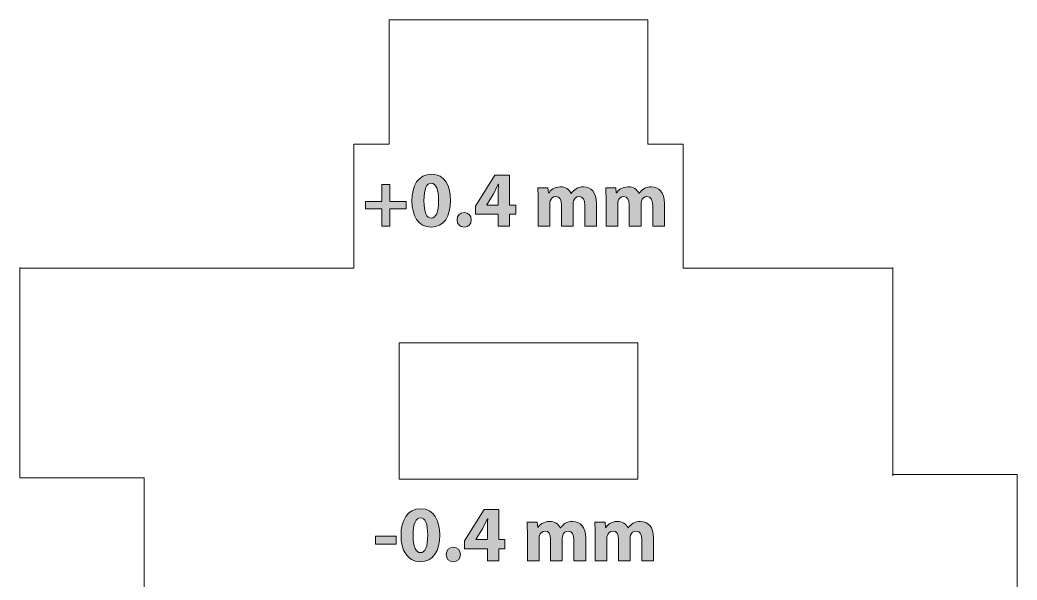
# Model space of a CAD drawing. Header units: inches. Extents: x 0.79 to 6.2, y -4.47 to -0.71.
# Drawn here: x 2.554 to 4.134, y -3.577 to -2.689 of the extents above; entities that cross this region are included whole.
import ezdxf

# ---------------------------------------------------------------- set-up
doc = ezdxf.new("R2010")
doc.units = ezdxf.units.IN
doc.header["$MEASUREMENT"] = 0
doc.layers.add('Layer 1', color=7, linetype='Continuous')

# ---------------------------------------------------------------- blocks, each defined once
blk = doc.blocks.new('block 16')
at = {"layer": 'Layer 1', "color": 7, "lineweight": 5, "true_color": 0xffffff}
for points in [[(3.0831, -2.8854), (3.0831, -3.0822)], [(3.1392, -2.8854), (3.0831, -2.8854)], [(3.6047, -2.8854), (3.5487, -2.8854)], [(3.6047, -2.8854), (3.6047, -3.0822)]]:
    blk.add_lwpolyline(points, dxfattribs=at)
blk = doc.blocks.new('block 17')
at = {"layer": 'Layer 1', "color": 7, "lineweight": 5, "true_color": 0xffffff}
blk.add_lwpolyline([(3.5487, -2.8854), (3.5487, -2.6885), (3.1392, -2.6885), (3.1392, -2.8854)], dxfattribs=at)
blk = doc.blocks.new('block 15')
at = {"layer": 'Layer 1'}
for name in ['block 17', 'block 16']:
    blk.add_blockref(name, (0, 0), dxfattribs=at)
blk = doc.blocks.new('block 14')
at = {"layer": 'Layer 1', "color": 7, "lineweight": 5, "true_color": 0xffffff}
for points in [[(2.554, -3.0822), (2.7508, -3.0822)], [(3.0831, -3.0822), (2.7508, -3.0822)], [(3.937, -3.0822), (3.6047, -3.0822)]]:
    blk.add_lwpolyline(points, dxfattribs=at)
at = {"layer": 'Layer 1'}
blk.add_blockref('block 15', (0, 0), dxfattribs=at)
blk = doc.blocks.new('block 18')
at = {"layer": 'Layer 1', "color": 7, "lineweight": 5, "true_color": 0xffffff}
for points in [[(3.155, -3.4169), (3.155, -3.2004), (3.5329, -3.2004), (3.5329, -3.4169)], [(3.155, -3.4169), (3.5329, -3.4169)]]:
    blk.add_lwpolyline(points, dxfattribs=at)
blk = doc.blocks.new('block 28')
at = {"layer": 'Layer 1', "true_color": 0xed1f24}
h = blk.add_hatch(color=240, dxfattribs=at)
h.dxf.hatch_style = 2
edge = h.paths.add_edge_path()
edge.add_spline(control_points=[(3.2362, -2.9748), (3.2362, -3), (3.2261, -3.0172), (3.2053, -3.0172), (3.1843, -3.0172), (3.1751, -2.9983), (3.1749, -2.9753), (3.1749, -2.9518), (3.185, -2.9332), (3.206, -2.9332), (3.2277, -2.9332), (3.2362, -2.9526), (3.2362, -2.9748)], knot_values=[0, 0, 0, 0, 1, 1, 1, 2, 2, 2, 3, 3, 3, 4, 4, 4, 4], degree=3, periodic=1)
edge = h.paths.add_edge_path()
edge.add_spline(control_points=[(3.1941, -2.9753), (3.194, -2.994), (3.1985, -3.0028), (3.2058, -3.0028), (3.2132, -3.0028), (3.2172, -2.9936), (3.2172, -2.9751), (3.2172, -2.9571), (3.2133, -2.9476), (3.2057, -2.9476), (3.1987, -2.9476), (3.194, -2.9564), (3.1941, -2.9753)], knot_values=[0, 0, 0, 0, 1, 1, 1, 2, 2, 2, 3, 3, 3, 4, 4, 4, 4], degree=3, periodic=1)
h = blk.add_hatch(color=240, dxfattribs=at)
h.dxf.hatch_style = 2
h.paths.add_polyline_path([(3.3117, -3.0158), (3.3117, -2.9965), (3.2757, -2.9965), (3.2757, -2.9841), (3.3065, -2.9346), (3.3297, -2.9346), (3.3297, -2.9822), (3.3395, -2.9822), (3.3395, -2.9965), (3.3297, -2.9965), (3.3297, -3.0158)])
edge = h.paths.add_edge_path()
edge.add_spline(control_points=[(3.3117, -2.9822), (3.3117, -2.9822), (3.3117, -2.9642), (3.3117, -2.9642), (3.3117, -2.9593), (3.312, -2.9543), (3.3123, -2.9491), (3.3123, -2.9491), (3.3118, -2.9491), (3.3118, -2.9491), (3.3092, -2.9543), (3.3071, -2.9591), (3.3043, -2.9642), (3.3043, -2.9642), (3.2935, -2.982), (3.2935, -2.982), (3.2935, -2.982), (3.2935, -2.9822), (3.2935, -2.9822), (3.2935, -2.9822), (3.3117, -2.9822), (3.3117, -2.9822)], knot_values=[0, 0, 0, 0, 1, 1, 1, 2, 2, 2, 3, 3, 3, 4, 4, 4, 5, 5, 5, 6, 6, 6, 7, 7, 7, 7], degree=3, periodic=1)
h = blk.add_hatch(color=240, dxfattribs=at)
h.dxf.hatch_style = 2
h.paths.add_polyline_path([(3.1398, -2.9493), (3.1398, -2.9766), (3.166, -2.9766), (3.166, -2.9883), (3.1398, -2.9883), (3.1398, -3.0158), (3.1276, -3.0158), (3.1276, -2.9883), (3.1015, -2.9883), (3.1015, -2.9766), (3.1276, -2.9766), (3.1276, -2.9493)])
h = blk.add_hatch(color=240, dxfattribs=at)
h.dxf.hatch_style = 2
edge = h.paths.add_edge_path()
edge.add_spline(control_points=[(3.3751, -2.9742), (3.3751, -2.9666), (3.3748, -2.9601), (3.3746, -2.9547), (3.3746, -2.9547), (3.3906, -2.9547), (3.3906, -2.9547), (3.3906, -2.9547), (3.3915, -2.963), (3.3915, -2.963), (3.3915, -2.963), (3.3918, -2.963), (3.3918, -2.963), (3.3944, -2.9591), (3.3998, -2.9533), (3.4103, -2.9533), (3.4182, -2.9533), (3.4245, -2.9573), (3.4271, -2.9637), (3.4271, -2.9637), (3.4273, -2.9637), (3.4273, -2.9637), (3.4296, -2.9606), (3.4323, -2.9581), (3.4352, -2.9563), (3.4386, -2.9543), (3.4423, -2.9533), (3.4468, -2.9533), (3.4586, -2.9533), (3.4675, -2.9616), (3.4675, -2.9798), (3.4675, -2.9798), (3.4675, -3.0158), (3.4675, -3.0158), (3.4675, -3.0158), (3.449, -3.0158), (3.449, -3.0158), (3.449, -3.0158), (3.449, -2.9826), (3.449, -2.9826), (3.449, -2.9737), (3.4461, -2.9686), (3.44, -2.9686), (3.4356, -2.9686), (3.4325, -2.9716), (3.4312, -2.9752), (3.4307, -2.9766), (3.4305, -2.9786), (3.4305, -2.9801), (3.4305, -2.9801), (3.4305, -3.0158), (3.4305, -3.0158), (3.4305, -3.0158), (3.412, -3.0158), (3.412, -3.0158), (3.412, -3.0158), (3.412, -2.9816), (3.412, -2.9816), (3.412, -2.9738), (3.4092, -2.9686), (3.4032, -2.9686), (3.3983, -2.9686), (3.3955, -2.9723), (3.3943, -2.9755), (3.3937, -2.977), (3.3936, -2.9787), (3.3936, -2.9802), (3.3936, -2.9802), (3.3936, -3.0158), (3.3936, -3.0158), (3.3936, -3.0158), (3.3751, -3.0158), (3.3751, -3.0158), (3.3751, -3.0158), (3.3751, -2.9742), (3.3751, -2.9742)], knot_values=[0, 0, 0, 0, 1, 1, 1, 2, 2, 2, 3, 3, 3, 4, 4, 4, 5, 5, 5, 6, 6, 6, 7, 7, 7, 8, 8, 8, 9, 9, 9, 10, 10, 10, 11, 11, 11, 12, 12, 12, 13, 13, 13, 14, 14, 14, 15, 15, 15, 16, 16, 16, 17, 17, 17, 18, 18, 18, 19, 19, 19, 20, 20, 20, 21, 21, 21, 22, 22, 22, 23, 23, 23, 24, 24, 24, 25, 25, 25, 25], degree=3, periodic=1)
h = blk.add_hatch(color=240, dxfattribs=at)
h.dxf.hatch_style = 2
edge = h.paths.add_edge_path()
edge.add_spline(control_points=[(3.4826, -2.9742), (3.4826, -2.9666), (3.4823, -2.9601), (3.4821, -2.9547), (3.4821, -2.9547), (3.4981, -2.9547), (3.4981, -2.9547), (3.4981, -2.9547), (3.4989, -2.963), (3.4989, -2.963), (3.4989, -2.963), (3.4993, -2.963), (3.4993, -2.963), (3.502, -2.9591), (3.5073, -2.9533), (3.5178, -2.9533), (3.5257, -2.9533), (3.532, -2.9573), (3.5346, -2.9637), (3.5346, -2.9637), (3.5348, -2.9637), (3.5348, -2.9637), (3.5371, -2.9606), (3.5398, -2.9581), (3.5427, -2.9563), (3.5461, -2.9543), (3.5498, -2.9533), (3.5543, -2.9533), (3.5661, -2.9533), (3.575, -2.9616), (3.575, -2.9798), (3.575, -2.9798), (3.575, -3.0158), (3.575, -3.0158), (3.575, -3.0158), (3.5565, -3.0158), (3.5565, -3.0158), (3.5565, -3.0158), (3.5565, -2.9826), (3.5565, -2.9826), (3.5565, -2.9737), (3.5536, -2.9686), (3.5475, -2.9686), (3.5431, -2.9686), (3.54, -2.9716), (3.5387, -2.9752), (3.5382, -2.9766), (3.538, -2.9786), (3.538, -2.9801), (3.538, -2.9801), (3.538, -3.0158), (3.538, -3.0158), (3.538, -3.0158), (3.5195, -3.0158), (3.5195, -3.0158), (3.5195, -3.0158), (3.5195, -2.9816), (3.5195, -2.9816), (3.5195, -2.9738), (3.5167, -2.9686), (3.5107, -2.9686), (3.5058, -2.9686), (3.503, -2.9723), (3.5018, -2.9755), (3.5012, -2.977), (3.5011, -2.9787), (3.5011, -2.9802), (3.5011, -2.9802), (3.5011, -3.0158), (3.5011, -3.0158), (3.5011, -3.0158), (3.4826, -3.0158), (3.4826, -3.0158), (3.4826, -3.0158), (3.4826, -2.9742), (3.4826, -2.9742)], knot_values=[0, 0, 0, 0, 1, 1, 1, 2, 2, 2, 3, 3, 3, 4, 4, 4, 5, 5, 5, 6, 6, 6, 7, 7, 7, 8, 8, 8, 9, 9, 9, 10, 10, 10, 11, 11, 11, 12, 12, 12, 13, 13, 13, 14, 14, 14, 15, 15, 15, 16, 16, 16, 17, 17, 17, 18, 18, 18, 19, 19, 19, 20, 20, 20, 21, 21, 21, 22, 22, 22, 23, 23, 23, 24, 24, 24, 25, 25, 25, 25], degree=3, periodic=1)
h = blk.add_hatch(color=240, dxfattribs=at)
h.dxf.hatch_style = 2
edge = h.paths.add_edge_path()
edge.add_spline(control_points=[(3.2466, -3.0057), (3.2466, -2.999), (3.2512, -2.9941), (3.2578, -2.9941), (3.2645, -2.9941), (3.269, -2.9988), (3.269, -3.0057), (3.269, -3.0123), (3.2645, -3.0172), (3.2577, -3.0172), (3.2512, -3.0172), (3.2466, -3.0123), (3.2466, -3.0057)], knot_values=[0, 0, 0, 0, 1, 1, 1, 2, 2, 2, 3, 3, 3, 4, 4, 4, 4], degree=3, periodic=1)
at = {"layer": 'Layer 1', "lineweight": 0}
for points in [[(3.3117, -3.0158), (3.3117, -2.9965), (3.2757, -2.9965), (3.2757, -2.9841), (3.3065, -2.9346), (3.3297, -2.9346), (3.3297, -2.9822), (3.3395, -2.9822), (3.3395, -2.9965), (3.3297, -2.9965), (3.3297, -3.0158), (3.3117, -3.0158)], [(3.1398, -2.9493), (3.1398, -2.9766), (3.166, -2.9766), (3.166, -2.9883), (3.1398, -2.9883), (3.1398, -3.0158), (3.1276, -3.0158), (3.1276, -2.9883), (3.1015, -2.9883), (3.1015, -2.9766), (3.1276, -2.9766), (3.1276, -2.9493), (3.1398, -2.9493)]]:
    blk.add_lwpolyline(points, dxfattribs=at)
for points, knots in [([(3.2362, -2.9748), (3.2362, -3), (3.2261, -3.0172), (3.2053, -3.0172), (3.1843, -3.0172), (3.1751, -2.9983), (3.1749, -2.9753), (3.1749, -2.9518), (3.185, -2.9332), (3.206, -2.9332), (3.2277, -2.9332), (3.2362, -2.9526), (3.2362, -2.9748)], [0, 0, 0, 0, 1, 1, 1, 2, 2, 2, 3, 3, 3, 4, 4, 4, 4]), ([(3.1941, -2.9753), (3.194, -2.994), (3.1985, -3.0028), (3.2058, -3.0028), (3.2132, -3.0028), (3.2172, -2.9936), (3.2172, -2.9751), (3.2172, -2.9571), (3.2133, -2.9476), (3.2057, -2.9476), (3.1987, -2.9476), (3.194, -2.9564), (3.1941, -2.9753)], [0, 0, 0, 0, 1, 1, 1, 2, 2, 2, 3, 3, 3, 4, 4, 4, 4]), ([(3.3117, -2.9822), (3.3117, -2.9822), (3.3117, -2.9642), (3.3117, -2.9642), (3.3117, -2.9593), (3.312, -2.9543), (3.3123, -2.9491), (3.3123, -2.9491), (3.3118, -2.9491), (3.3118, -2.9491), (3.3092, -2.9543), (3.3071, -2.9591), (3.3043, -2.9642), (3.3043, -2.9642), (3.2935, -2.982), (3.2935, -2.982), (3.2935, -2.982), (3.2935, -2.9822), (3.2935, -2.9822), (3.2935, -2.9822), (3.3117, -2.9822), (3.3117, -2.9822)], [0, 0, 0, 0, 1, 1, 1, 2, 2, 2, 3, 3, 3, 4, 4, 4, 5, 5, 5, 6, 6, 6, 7, 7, 7, 7]), ([(3.3751, -2.9742), (3.3751, -2.9666), (3.3748, -2.9601), (3.3746, -2.9547), (3.3746, -2.9547), (3.3906, -2.9547), (3.3906, -2.9547), (3.3906, -2.9547), (3.3915, -2.963), (3.3915, -2.963), (3.3915, -2.963), (3.3918, -2.963), (3.3918, -2.963), (3.3944, -2.9591), (3.3998, -2.9533), (3.4103, -2.9533), (3.4182, -2.9533), (3.4245, -2.9573), (3.4271, -2.9637), (3.4271, -2.9637), (3.4273, -2.9637), (3.4273, -2.9637), (3.4296, -2.9606), (3.4323, -2.9581), (3.4352, -2.9563), (3.4386, -2.9543), (3.4423, -2.9533), (3.4468, -2.9533), (3.4586, -2.9533), (3.4675, -2.9616), (3.4675, -2.9798), (3.4675, -2.9798), (3.4675, -3.0158), (3.4675, -3.0158), (3.4675, -3.0158), (3.449, -3.0158), (3.449, -3.0158), (3.449, -3.0158), (3.449, -2.9826), (3.449, -2.9826), (3.449, -2.9737), (3.4461, -2.9686), (3.44, -2.9686), (3.4356, -2.9686), (3.4325, -2.9716), (3.4312, -2.9752), (3.4307, -2.9766), (3.4305, -2.9786), (3.4305, -2.9801), (3.4305, -2.9801), (3.4305, -3.0158), (3.4305, -3.0158), (3.4305, -3.0158), (3.412, -3.0158), (3.412, -3.0158), (3.412, -3.0158), (3.412, -2.9816), (3.412, -2.9816), (3.412, -2.9738), (3.4092, -2.9686), (3.4032, -2.9686), (3.3983, -2.9686), (3.3955, -2.9723), (3.3943, -2.9755), (3.3937, -2.977), (3.3936, -2.9787), (3.3936, -2.9802), (3.3936, -2.9802), (3.3936, -3.0158), (3.3936, -3.0158), (3.3936, -3.0158), (3.3751, -3.0158), (3.3751, -3.0158), (3.3751, -3.0158), (3.3751, -2.9742), (3.3751, -2.9742)], [0, 0, 0, 0, 1, 1, 1, 2, 2, 2, 3, 3, 3, 4, 4, 4, 5, 5, 5, 6, 6, 6, 7, 7, 7, 8, 8, 8, 9, 9, 9, 10, 10, 10, 11, 11, 11, 12, 12, 12, 13, 13, 13, 14, 14, 14, 15, 15, 15, 16, 16, 16, 17, 17, 17, 18, 18, 18, 19, 19, 19, 20, 20, 20, 21, 21, 21, 22, 22, 22, 23, 23, 23, 24, 24, 24, 25, 25, 25, 25]), ([(3.4826, -2.9742), (3.4826, -2.9666), (3.4823, -2.9601), (3.4821, -2.9547), (3.4821, -2.9547), (3.4981, -2.9547), (3.4981, -2.9547), (3.4981, -2.9547), (3.4989, -2.963), (3.4989, -2.963), (3.4989, -2.963), (3.4993, -2.963), (3.4993, -2.963), (3.502, -2.9591), (3.5073, -2.9533), (3.5178, -2.9533), (3.5257, -2.9533), (3.532, -2.9573), (3.5346, -2.9637), (3.5346, -2.9637), (3.5348, -2.9637), (3.5348, -2.9637), (3.5371, -2.9606), (3.5398, -2.9581), (3.5427, -2.9563), (3.5461, -2.9543), (3.5498, -2.9533), (3.5543, -2.9533), (3.5661, -2.9533), (3.575, -2.9616), (3.575, -2.9798), (3.575, -2.9798), (3.575, -3.0158), (3.575, -3.0158), (3.575, -3.0158), (3.5565, -3.0158), (3.5565, -3.0158), (3.5565, -3.0158), (3.5565, -2.9826), (3.5565, -2.9826), (3.5565, -2.9737), (3.5536, -2.9686), (3.5475, -2.9686), (3.5431, -2.9686), (3.54, -2.9716), (3.5387, -2.9752), (3.5382, -2.9766), (3.538, -2.9786), (3.538, -2.9801), (3.538, -2.9801), (3.538, -3.0158), (3.538, -3.0158), (3.538, -3.0158), (3.5195, -3.0158), (3.5195, -3.0158), (3.5195, -3.0158), (3.5195, -2.9816), (3.5195, -2.9816), (3.5195, -2.9738), (3.5167, -2.9686), (3.5107, -2.9686), (3.5058, -2.9686), (3.503, -2.9723), (3.5018, -2.9755), (3.5012, -2.977), (3.5011, -2.9787), (3.5011, -2.9802), (3.5011, -2.9802), (3.5011, -3.0158), (3.5011, -3.0158), (3.5011, -3.0158), (3.4826, -3.0158), (3.4826, -3.0158), (3.4826, -3.0158), (3.4826, -2.9742), (3.4826, -2.9742)], [0, 0, 0, 0, 1, 1, 1, 2, 2, 2, 3, 3, 3, 4, 4, 4, 5, 5, 5, 6, 6, 6, 7, 7, 7, 8, 8, 8, 9, 9, 9, 10, 10, 10, 11, 11, 11, 12, 12, 12, 13, 13, 13, 14, 14, 14, 15, 15, 15, 16, 16, 16, 17, 17, 17, 18, 18, 18, 19, 19, 19, 20, 20, 20, 21, 21, 21, 22, 22, 22, 23, 23, 23, 24, 24, 24, 25, 25, 25, 25]), ([(3.2466, -3.0057), (3.2466, -2.999), (3.2512, -2.9941), (3.2578, -2.9941), (3.2645, -2.9941), (3.269, -2.9988), (3.269, -3.0057), (3.269, -3.0123), (3.2645, -3.0172), (3.2577, -3.0172), (3.2512, -3.0172), (3.2466, -3.0123), (3.2466, -3.0057)], [0, 0, 0, 0, 1, 1, 1, 2, 2, 2, 3, 3, 3, 4, 4, 4, 4])]:
    blk.add_open_spline(points, degree=3, knots=knots, dxfattribs=at)
blk = doc.blocks.new('block 29')
at = {"layer": 'Layer 1', "true_color": 0xed1f24}
h = blk.add_hatch(color=240, dxfattribs=at)
h.dxf.hatch_style = 2
edge = h.paths.add_edge_path()
edge.add_spline(control_points=[(3.2191, -3.5054), (3.2191, -3.5306), (3.209, -3.5478), (3.1882, -3.5478), (3.1672, -3.5478), (3.1579, -3.529), (3.1578, -3.5059), (3.1578, -3.4824), (3.1678, -3.4638), (3.1888, -3.4638), (3.2106, -3.4638), (3.2191, -3.4832), (3.2191, -3.5054)], knot_values=[0, 0, 0, 0, 1, 1, 1, 2, 2, 2, 3, 3, 3, 4, 4, 4, 4], degree=3, periodic=1)
edge = h.paths.add_edge_path()
edge.add_spline(control_points=[(3.177, -3.5059), (3.1768, -3.5246), (3.1813, -3.5334), (3.1887, -3.5334), (3.1961, -3.5334), (3.2001, -3.5242), (3.2001, -3.5057), (3.2001, -3.4877), (3.1962, -3.4782), (3.1886, -3.4782), (3.1816, -3.4782), (3.1768, -3.4871), (3.177, -3.5059)], knot_values=[0, 0, 0, 0, 1, 1, 1, 2, 2, 2, 3, 3, 3, 4, 4, 4, 4], degree=3, periodic=1)
h = blk.add_hatch(color=240, dxfattribs=at)
h.dxf.hatch_style = 2
h.paths.add_polyline_path([(3.2946, -3.5465), (3.2946, -3.5271), (3.2586, -3.5271), (3.2586, -3.5147), (3.2893, -3.4652), (3.3126, -3.4652), (3.3126, -3.5128), (3.3223, -3.5128), (3.3223, -3.5271), (3.3126, -3.5271), (3.3126, -3.5465)])
edge = h.paths.add_edge_path()
edge.add_spline(control_points=[(3.2946, -3.5128), (3.2946, -3.5128), (3.2946, -3.4948), (3.2946, -3.4948), (3.2946, -3.4899), (3.2948, -3.4849), (3.2952, -3.4797), (3.2952, -3.4797), (3.2947, -3.4797), (3.2947, -3.4797), (3.2921, -3.4849), (3.29, -3.4897), (3.2872, -3.4948), (3.2872, -3.4948), (3.2763, -3.5126), (3.2763, -3.5126), (3.2763, -3.5126), (3.2763, -3.5128), (3.2763, -3.5128), (3.2763, -3.5128), (3.2946, -3.5128), (3.2946, -3.5128)], knot_values=[0, 0, 0, 0, 1, 1, 1, 2, 2, 2, 3, 3, 3, 4, 4, 4, 5, 5, 5, 6, 6, 6, 7, 7, 7, 7], degree=3, periodic=1)
h = blk.add_hatch(color=240, dxfattribs=at)
h.dxf.hatch_style = 2
edge = h.paths.add_edge_path()
edge.add_spline(control_points=[(3.358, -3.5048), (3.358, -3.4972), (3.3577, -3.4907), (3.3574, -3.4853), (3.3574, -3.4853), (3.3735, -3.4853), (3.3735, -3.4853), (3.3735, -3.4853), (3.3743, -3.4936), (3.3743, -3.4936), (3.3743, -3.4936), (3.3747, -3.4936), (3.3747, -3.4936), (3.3773, -3.4897), (3.3827, -3.4839), (3.3932, -3.4839), (3.4011, -3.4839), (3.4073, -3.4879), (3.41, -3.4943), (3.41, -3.4943), (3.4102, -3.4943), (3.4102, -3.4943), (3.4125, -3.4912), (3.4152, -3.4887), (3.4181, -3.4869), (3.4215, -3.4849), (3.4252, -3.4839), (3.4297, -3.4839), (3.4415, -3.4839), (3.4504, -3.4922), (3.4504, -3.5104), (3.4504, -3.5104), (3.4504, -3.5465), (3.4504, -3.5465), (3.4504, -3.5465), (3.4318, -3.5465), (3.4318, -3.5465), (3.4318, -3.5465), (3.4318, -3.5132), (3.4318, -3.5132), (3.4318, -3.5043), (3.429, -3.4992), (3.4228, -3.4992), (3.4185, -3.4992), (3.4153, -3.5022), (3.4141, -3.5058), (3.4136, -3.5072), (3.4133, -3.5092), (3.4133, -3.5107), (3.4133, -3.5107), (3.4133, -3.5465), (3.4133, -3.5465), (3.4133, -3.5465), (3.3948, -3.5465), (3.3948, -3.5465), (3.3948, -3.5465), (3.3948, -3.5122), (3.3948, -3.5122), (3.3948, -3.5044), (3.3921, -3.4992), (3.3861, -3.4992), (3.3812, -3.4992), (3.3783, -3.5029), (3.3772, -3.5061), (3.3766, -3.5076), (3.3765, -3.5093), (3.3765, -3.5108), (3.3765, -3.5108), (3.3765, -3.5465), (3.3765, -3.5465), (3.3765, -3.5465), (3.358, -3.5465), (3.358, -3.5465), (3.358, -3.5465), (3.358, -3.5048), (3.358, -3.5048)], knot_values=[0, 0, 0, 0, 1, 1, 1, 2, 2, 2, 3, 3, 3, 4, 4, 4, 5, 5, 5, 6, 6, 6, 7, 7, 7, 8, 8, 8, 9, 9, 9, 10, 10, 10, 11, 11, 11, 12, 12, 12, 13, 13, 13, 14, 14, 14, 15, 15, 15, 16, 16, 16, 17, 17, 17, 18, 18, 18, 19, 19, 19, 20, 20, 20, 21, 21, 21, 22, 22, 22, 23, 23, 23, 24, 24, 24, 25, 25, 25, 25], degree=3, periodic=1)
h = blk.add_hatch(color=240, dxfattribs=at)
h.dxf.hatch_style = 2
edge = h.paths.add_edge_path()
edge.add_spline(control_points=[(3.4654, -3.5048), (3.4654, -3.4972), (3.4652, -3.4907), (3.4649, -3.4853), (3.4649, -3.4853), (3.481, -3.4853), (3.481, -3.4853), (3.481, -3.4853), (3.4818, -3.4936), (3.4818, -3.4936), (3.4818, -3.4936), (3.4822, -3.4936), (3.4822, -3.4936), (3.4848, -3.4897), (3.4902, -3.4839), (3.5007, -3.4839), (3.5086, -3.4839), (3.5148, -3.4879), (3.5175, -3.4943), (3.5175, -3.4943), (3.5177, -3.4943), (3.5177, -3.4943), (3.52, -3.4912), (3.5227, -3.4887), (3.5256, -3.4869), (3.529, -3.4849), (3.5327, -3.4839), (3.5372, -3.4839), (3.549, -3.4839), (3.5578, -3.4922), (3.5578, -3.5104), (3.5578, -3.5104), (3.5578, -3.5465), (3.5578, -3.5465), (3.5578, -3.5465), (3.5393, -3.5465), (3.5393, -3.5465), (3.5393, -3.5465), (3.5393, -3.5132), (3.5393, -3.5132), (3.5393, -3.5043), (3.5365, -3.4992), (3.5303, -3.4992), (3.526, -3.4992), (3.5228, -3.5022), (3.5216, -3.5058), (3.5211, -3.5072), (3.5208, -3.5092), (3.5208, -3.5107), (3.5208, -3.5107), (3.5208, -3.5465), (3.5208, -3.5465), (3.5208, -3.5465), (3.5023, -3.5465), (3.5023, -3.5465), (3.5023, -3.5465), (3.5023, -3.5122), (3.5023, -3.5122), (3.5023, -3.5044), (3.4996, -3.4992), (3.4936, -3.4992), (3.4887, -3.4992), (3.4858, -3.5029), (3.4847, -3.5061), (3.4841, -3.5076), (3.4839, -3.5093), (3.4839, -3.5108), (3.4839, -3.5108), (3.4839, -3.5465), (3.4839, -3.5465), (3.4839, -3.5465), (3.4654, -3.5465), (3.4654, -3.5465), (3.4654, -3.5465), (3.4654, -3.5048), (3.4654, -3.5048)], knot_values=[0, 0, 0, 0, 1, 1, 1, 2, 2, 2, 3, 3, 3, 4, 4, 4, 5, 5, 5, 6, 6, 6, 7, 7, 7, 8, 8, 8, 9, 9, 9, 10, 10, 10, 11, 11, 11, 12, 12, 12, 13, 13, 13, 14, 14, 14, 15, 15, 15, 16, 16, 16, 17, 17, 17, 18, 18, 18, 19, 19, 19, 20, 20, 20, 21, 21, 21, 22, 22, 22, 23, 23, 23, 24, 24, 24, 25, 25, 25, 25], degree=3, periodic=1)
h = blk.add_hatch(color=240, dxfattribs=at)
h.dxf.hatch_style = 2
h.paths.add_polyline_path([(3.1501, -3.5073), (3.1501, -3.5199), (3.1173, -3.5199), (3.1173, -3.5073)])
h = blk.add_hatch(color=240, dxfattribs=at)
h.dxf.hatch_style = 2
edge = h.paths.add_edge_path()
edge.add_spline(control_points=[(3.2295, -3.5363), (3.2295, -3.5296), (3.2341, -3.5247), (3.2407, -3.5247), (3.2473, -3.5247), (3.2518, -3.5294), (3.2518, -3.5363), (3.2518, -3.543), (3.2473, -3.5478), (3.2406, -3.5478), (3.2341, -3.5478), (3.2295, -3.543), (3.2295, -3.5363)], knot_values=[0, 0, 0, 0, 1, 1, 1, 2, 2, 2, 3, 3, 3, 4, 4, 4, 4], degree=3, periodic=1)
at = {"layer": 'Layer 1', "lineweight": 0}
for points in [[(3.2946, -3.5465), (3.2946, -3.5271), (3.2586, -3.5271), (3.2586, -3.5147), (3.2893, -3.4652), (3.3126, -3.4652), (3.3126, -3.5128), (3.3223, -3.5128), (3.3223, -3.5271), (3.3126, -3.5271), (3.3126, -3.5465), (3.2946, -3.5465)], [(3.1501, -3.5073), (3.1501, -3.5199), (3.1173, -3.5199), (3.1173, -3.5073), (3.1501, -3.5073)]]:
    blk.add_lwpolyline(points, dxfattribs=at)
for points, knots in [([(3.2191, -3.5054), (3.2191, -3.5306), (3.209, -3.5478), (3.1882, -3.5478), (3.1672, -3.5478), (3.1579, -3.529), (3.1578, -3.5059), (3.1578, -3.4824), (3.1678, -3.4638), (3.1888, -3.4638), (3.2106, -3.4638), (3.2191, -3.4832), (3.2191, -3.5054)], [0, 0, 0, 0, 1, 1, 1, 2, 2, 2, 3, 3, 3, 4, 4, 4, 4]), ([(3.177, -3.5059), (3.1768, -3.5246), (3.1813, -3.5334), (3.1887, -3.5334), (3.1961, -3.5334), (3.2001, -3.5242), (3.2001, -3.5057), (3.2001, -3.4877), (3.1962, -3.4782), (3.1886, -3.4782), (3.1816, -3.4782), (3.1768, -3.4871), (3.177, -3.5059)], [0, 0, 0, 0, 1, 1, 1, 2, 2, 2, 3, 3, 3, 4, 4, 4, 4]), ([(3.2946, -3.5128), (3.2946, -3.5128), (3.2946, -3.4948), (3.2946, -3.4948), (3.2946, -3.4899), (3.2948, -3.4849), (3.2952, -3.4797), (3.2952, -3.4797), (3.2947, -3.4797), (3.2947, -3.4797), (3.2921, -3.4849), (3.29, -3.4897), (3.2872, -3.4948), (3.2872, -3.4948), (3.2763, -3.5126), (3.2763, -3.5126), (3.2763, -3.5126), (3.2763, -3.5128), (3.2763, -3.5128), (3.2763, -3.5128), (3.2946, -3.5128), (3.2946, -3.5128)], [0, 0, 0, 0, 1, 1, 1, 2, 2, 2, 3, 3, 3, 4, 4, 4, 5, 5, 5, 6, 6, 6, 7, 7, 7, 7]), ([(3.358, -3.5048), (3.358, -3.4972), (3.3577, -3.4907), (3.3574, -3.4853), (3.3574, -3.4853), (3.3735, -3.4853), (3.3735, -3.4853), (3.3735, -3.4853), (3.3743, -3.4936), (3.3743, -3.4936), (3.3743, -3.4936), (3.3747, -3.4936), (3.3747, -3.4936), (3.3773, -3.4897), (3.3827, -3.4839), (3.3932, -3.4839), (3.4011, -3.4839), (3.4073, -3.4879), (3.41, -3.4943), (3.41, -3.4943), (3.4102, -3.4943), (3.4102, -3.4943), (3.4125, -3.4912), (3.4152, -3.4887), (3.4181, -3.4869), (3.4215, -3.4849), (3.4252, -3.4839), (3.4297, -3.4839), (3.4415, -3.4839), (3.4504, -3.4922), (3.4504, -3.5104), (3.4504, -3.5104), (3.4504, -3.5465), (3.4504, -3.5465), (3.4504, -3.5465), (3.4318, -3.5465), (3.4318, -3.5465), (3.4318, -3.5465), (3.4318, -3.5132), (3.4318, -3.5132), (3.4318, -3.5043), (3.429, -3.4992), (3.4228, -3.4992), (3.4185, -3.4992), (3.4153, -3.5022), (3.4141, -3.5058), (3.4136, -3.5072), (3.4133, -3.5092), (3.4133, -3.5107), (3.4133, -3.5107), (3.4133, -3.5465), (3.4133, -3.5465), (3.4133, -3.5465), (3.3948, -3.5465), (3.3948, -3.5465), (3.3948, -3.5465), (3.3948, -3.5122), (3.3948, -3.5122), (3.3948, -3.5044), (3.3921, -3.4992), (3.3861, -3.4992), (3.3812, -3.4992), (3.3783, -3.5029), (3.3772, -3.5061), (3.3766, -3.5076), (3.3765, -3.5093), (3.3765, -3.5108), (3.3765, -3.5108), (3.3765, -3.5465), (3.3765, -3.5465), (3.3765, -3.5465), (3.358, -3.5465), (3.358, -3.5465), (3.358, -3.5465), (3.358, -3.5048), (3.358, -3.5048)], [0, 0, 0, 0, 1, 1, 1, 2, 2, 2, 3, 3, 3, 4, 4, 4, 5, 5, 5, 6, 6, 6, 7, 7, 7, 8, 8, 8, 9, 9, 9, 10, 10, 10, 11, 11, 11, 12, 12, 12, 13, 13, 13, 14, 14, 14, 15, 15, 15, 16, 16, 16, 17, 17, 17, 18, 18, 18, 19, 19, 19, 20, 20, 20, 21, 21, 21, 22, 22, 22, 23, 23, 23, 24, 24, 24, 25, 25, 25, 25]), ([(3.4654, -3.5048), (3.4654, -3.4972), (3.4652, -3.4907), (3.4649, -3.4853), (3.4649, -3.4853), (3.481, -3.4853), (3.481, -3.4853), (3.481, -3.4853), (3.4818, -3.4936), (3.4818, -3.4936), (3.4818, -3.4936), (3.4822, -3.4936), (3.4822, -3.4936), (3.4848, -3.4897), (3.4902, -3.4839), (3.5007, -3.4839), (3.5086, -3.4839), (3.5148, -3.4879), (3.5175, -3.4943), (3.5175, -3.4943), (3.5177, -3.4943), (3.5177, -3.4943), (3.52, -3.4912), (3.5227, -3.4887), (3.5256, -3.4869), (3.529, -3.4849), (3.5327, -3.4839), (3.5372, -3.4839), (3.549, -3.4839), (3.5578, -3.4922), (3.5578, -3.5104), (3.5578, -3.5104), (3.5578, -3.5465), (3.5578, -3.5465), (3.5578, -3.5465), (3.5393, -3.5465), (3.5393, -3.5465), (3.5393, -3.5465), (3.5393, -3.5132), (3.5393, -3.5132), (3.5393, -3.5043), (3.5365, -3.4992), (3.5303, -3.4992), (3.526, -3.4992), (3.5228, -3.5022), (3.5216, -3.5058), (3.5211, -3.5072), (3.5208, -3.5092), (3.5208, -3.5107), (3.5208, -3.5107), (3.5208, -3.5465), (3.5208, -3.5465), (3.5208, -3.5465), (3.5023, -3.5465), (3.5023, -3.5465), (3.5023, -3.5465), (3.5023, -3.5122), (3.5023, -3.5122), (3.5023, -3.5044), (3.4996, -3.4992), (3.4936, -3.4992), (3.4887, -3.4992), (3.4858, -3.5029), (3.4847, -3.5061), (3.4841, -3.5076), (3.4839, -3.5093), (3.4839, -3.5108), (3.4839, -3.5108), (3.4839, -3.5465), (3.4839, -3.5465), (3.4839, -3.5465), (3.4654, -3.5465), (3.4654, -3.5465), (3.4654, -3.5465), (3.4654, -3.5048), (3.4654, -3.5048)], [0, 0, 0, 0, 1, 1, 1, 2, 2, 2, 3, 3, 3, 4, 4, 4, 5, 5, 5, 6, 6, 6, 7, 7, 7, 8, 8, 8, 9, 9, 9, 10, 10, 10, 11, 11, 11, 12, 12, 12, 13, 13, 13, 14, 14, 14, 15, 15, 15, 16, 16, 16, 17, 17, 17, 18, 18, 18, 19, 19, 19, 20, 20, 20, 21, 21, 21, 22, 22, 22, 23, 23, 23, 24, 24, 24, 25, 25, 25, 25]), ([(3.2295, -3.5363), (3.2295, -3.5296), (3.2341, -3.5247), (3.2407, -3.5247), (3.2473, -3.5247), (3.2518, -3.5294), (3.2518, -3.5363), (3.2518, -3.543), (3.2473, -3.5478), (3.2406, -3.5478), (3.2341, -3.5478), (3.2295, -3.543), (3.2295, -3.5363)], [0, 0, 0, 0, 1, 1, 1, 2, 2, 2, 3, 3, 3, 4, 4, 4, 4])]:
    blk.add_open_spline(points, degree=3, knots=knots, dxfattribs=at)
blk = doc.blocks.new('block 19')
at = {"layer": 'Layer 1'}
for name in ['block 28', 'block 29']:
    blk.add_blockref(name, (0, 0), dxfattribs=at)
blk = doc.blocks.new('block 2')
at = {"layer": 'Layer 1', "color": 7, "lineweight": 5, "true_color": 0xffffff}
for points in [[(2.554, -3.0811), (2.554, -3.4146)], [(3.9369, -3.0811), (3.9369, -3.4114)], [(4.1338, -3.4095), (3.9369, -3.4095)], [(4.1338, -3.4095), (4.1338, -3.9411)], [(2.7508, -3.4146), (2.554, -3.4146)], [(2.7508, -3.4146), (2.7508, -3.9361)]]:
    blk.add_lwpolyline(points, dxfattribs=at)
at = {"layer": 'Layer 1'}
for name in ['block 19', 'block 14', 'block 18']:
    blk.add_blockref(name, (0, 0), dxfattribs=at)

msp = doc.modelspace()

# ---------------------------------------------------------------- block references
at = {"layer": 'Layer 1'}
msp.add_blockref('block 2', (0, 0), dxfattribs=at)

doc.saveas('drawing.dxf')
